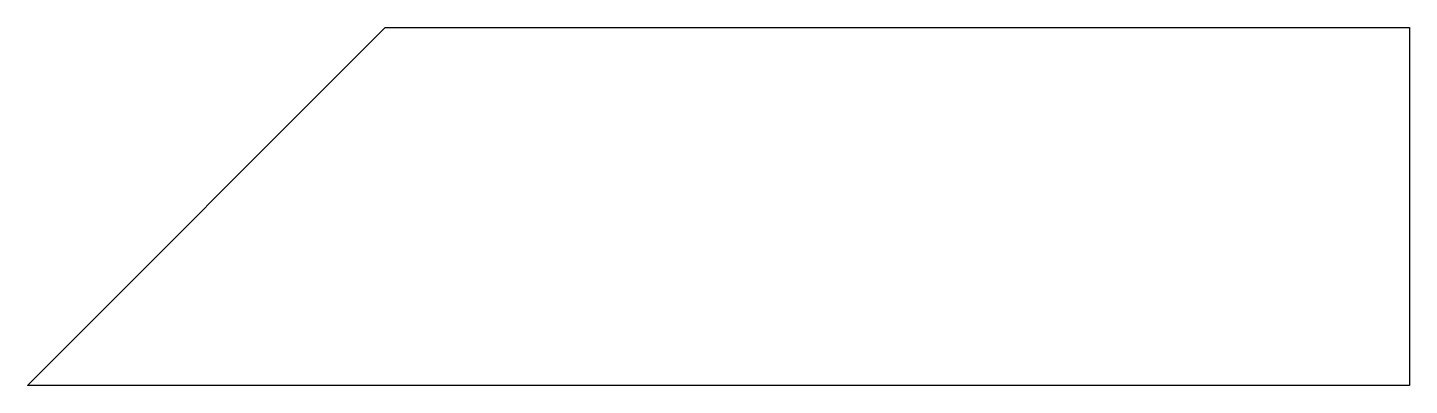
# Model space of a CAD drawing. Header units: millimetres. Extents: x 11 to 394, y 167 to 266.
import ezdxf

# ---------------------------------------------------------------- set-up
doc = ezdxf.new("R2010")
doc.units = ezdxf.units.MM
doc.layers.get('0').update_dxf_attribs({"linetype": 'CONTINUOUS'})

msp = doc.modelspace()

# ---------------------------------------------------------------- linework, layer by layer
msp.add_lwpolyline([(110.41, 266), (394, 266), (394, 167), (11.41, 167)], close=True)

doc.saveas('drawing.dxf')
